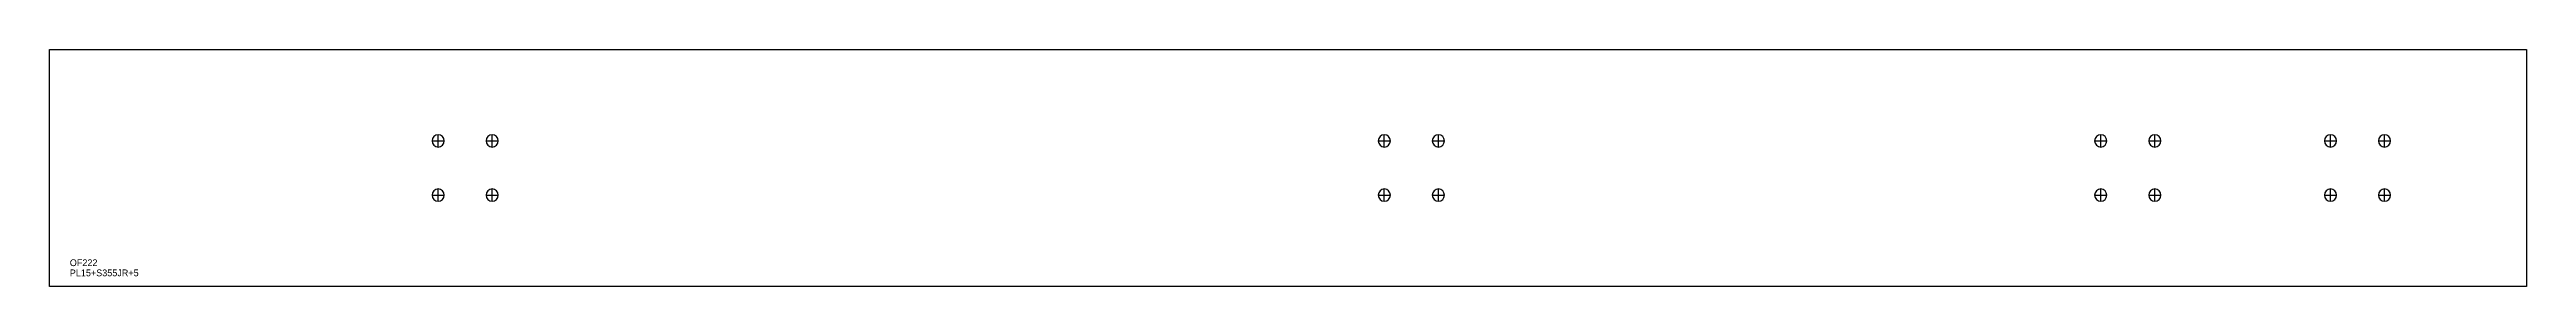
# Model space of a CAD drawing. Extents: x 0 to 3665, y 0 to 350.
import ezdxf

# ---------------------------------------------------------------- set-up
doc = ezdxf.new("R2010")
doc.units = 0
for name, color, linetype in [('18', 7, 'CONTINUOUS'), ('CUT', 7, 'CONTINUOUS'), ('SCRIBE', 3, 'CONTINUOUS'), ('TEXT', 7, 'CONTINUOUS')]:
    doc.layers.add(name, color=color, linetype=linetype)

msp = doc.modelspace()

# ---------------------------------------------------------------- linework, layer by layer
at = {"layer": '18', "color": 7, "linetype": 'CONTINUOUS'}
for p, q in [((574.95, 206), (574.95, 224)), ((654.95, 206), (654.95, 224)), ((1974.95, 206), (1974.95, 224)), ((2054.95, 206), (2054.95, 224)), ((3034.95, 206), (3034.95, 224)), ((3114.95, 206), (3114.95, 224)), ((3374.95, 206), (3374.95, 224)), ((3454.95, 206), (3454.95, 224)), ((565.95, 215), (583.95, 215)), ((645.95, 215), (663.95, 215)), ((1965.95, 215), (1983.95, 215)), ((2045.95, 215), (2063.95, 215)), ((3025.95, 215), (3043.95, 215)), ((3105.95, 215), (3123.95, 215)), ((3365.95, 215), (3383.95, 215)), ((3445.95, 215), (3463.95, 215)), ((565.95, 135), (583.95, 135)), ((574.95, 126), (574.95, 144)), ((645.95, 135), (663.95, 135)), ((654.95, 126), (654.95, 144)), ((1965.95, 135), (1983.95, 135)), ((1974.95, 126), (1974.95, 144)), ((2045.95, 135), (2063.95, 135)), ((2054.95, 126), (2054.95, 144)), ((3025.95, 135), (3043.95, 135)), ((3034.95, 126), (3034.95, 144)), ((3105.95, 135), (3123.95, 135)), ((3114.95, 126), (3114.95, 144)), ((3365.95, 135), (3383.95, 135)), ((3374.95, 126), (3374.95, 144)), ((3445.95, 135), (3463.95, 135)), ((3454.95, 126), (3454.95, 144))]:
    msp.add_line(p, q, dxfattribs=at)
for points in [[(574.95, 224, 1), (574.95, 206, 1)], [(654.95, 224, 1), (654.95, 206, 1)], [(1974.95, 224, 1), (1974.95, 206, 1)], [(2054.95, 224, 1), (2054.95, 206, 1)], [(3034.95, 224, 1), (3034.95, 206, 1)], [(3114.95, 224, 1), (3114.95, 206, 1)], [(3374.95, 224, 1), (3374.95, 206, 1)], [(3454.95, 224, 1), (3454.95, 206, 1)], [(574.95, 144, 1), (574.95, 126, 1)], [(654.95, 144, 1), (654.95, 126, 1)], [(1974.95, 144, 1), (1974.95, 126, 1)], [(2054.95, 144, 1), (2054.95, 126, 1)], [(3034.95, 144, 1), (3034.95, 126, 1)], [(3114.95, 144, 1), (3114.95, 126, 1)], [(3374.95, 144, 1), (3374.95, 126, 1)], [(3454.95, 144, 1), (3454.95, 126, 1)]]:
    msp.add_lwpolyline(points, format="xyb", close=True, dxfattribs=at)
at = {"layer": 'CUT', "color": 7, "linetype": 'CONTINUOUS'}
msp.add_lwpolyline([(0, 0), (0, 350), (3664.88, 350), (3664.88, 0)], close=True, dxfattribs=at)

# ---------------------------------------------------------------- texts
at = {"layer": 'SCRIBE', "color": 3}
msp.add_text('OF222', height=10, dxfattribs=at).set_placement((30, 30))
at = {"layer": 'TEXT', "color": 7}
msp.add_text('PL15+S355JR+5', height=10, dxfattribs=at).set_placement((30, 15))

doc.saveas('drawing.dxf')
